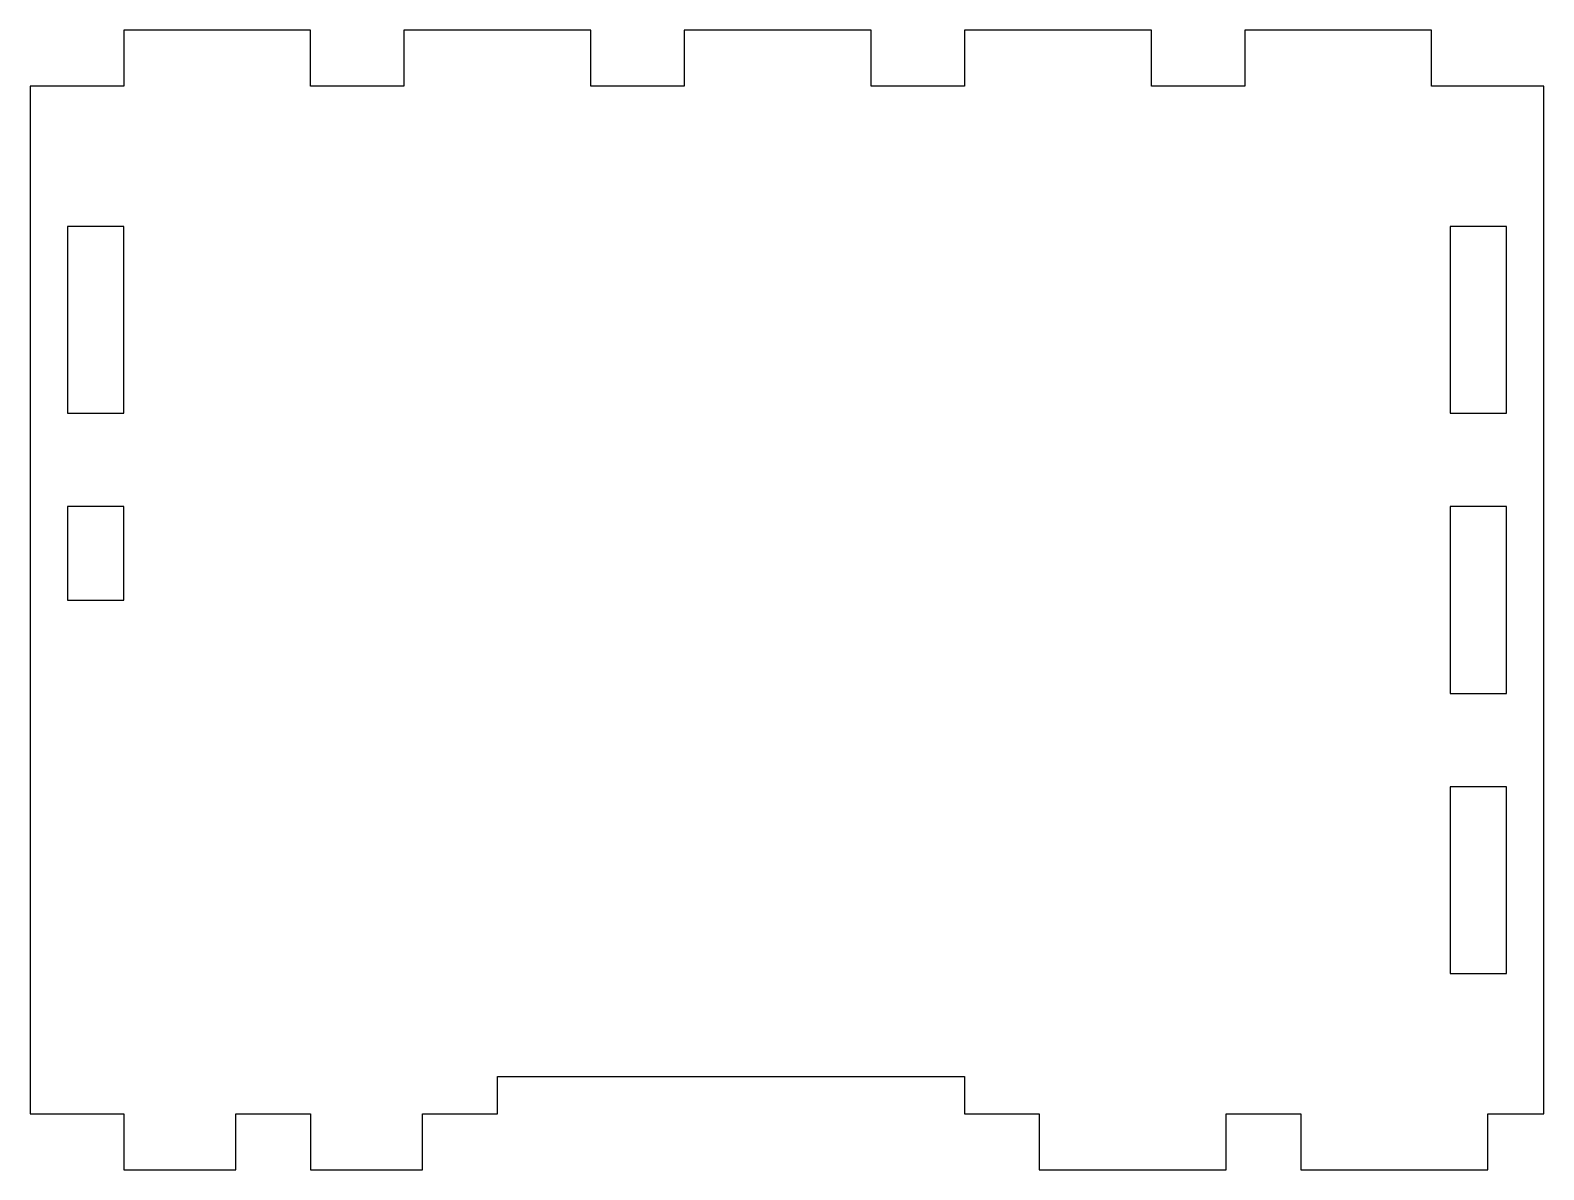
# Model space of a CAD drawing. Header units: millimetres. Extents: x -40.5 to 40.5, y -30.5 to 30.5.
import ezdxf

# ---------------------------------------------------------------- set-up
doc = ezdxf.new("R2010")
doc.units = ezdxf.units.MM

msp = doc.modelspace()

# ---------------------------------------------------------------- linework, layer by layer
at = {"color": 7, "linetype": 'Continuous', "lineweight": 25}
for p, q in [((-25.5, 30.5), (-35.5, 30.5)), ((-35.5, 30.5), (-35.5, 27.5)), ((-25.5, 27.5), (-25.5, 30.5)), ((-10.5, 30.5), (-20.5, 30.5)), ((-20.5, 30.5), (-20.5, 27.5)), ((-10.5, 27.5), (-10.5, 30.5)), ((4.5, 30.5), (-5.5, 30.5)), ((-5.5, 30.5), (-5.5, 27.5)), ((4.5, 27.5), (4.5, 30.5)), ((19.5, 30.5), (9.5, 30.5)), ((9.5, 30.5), (9.5, 27.5)), ((19.5, 27.5), (19.5, 30.5)), ((34.5, 30.5), (24.5, 30.5)), ((24.5, 30.5), (24.5, 27.5)), ((34.5, 27.5), (34.5, 30.5)), ((-35.5, 27.5), (-40.5, 27.5)), ((-40.5, 27.5), (-40.5, -27.5)), ((-20.5, 27.5), (-25.5, 27.5)), ((-5.5, 27.5), (-10.5, 27.5)), ((9.5, 27.5), (4.5, 27.5)), ((24.5, 27.5), (19.5, 27.5)), ((40.5, 27.5), (34.5, 27.5)), ((40.5, -27.5), (40.5, 27.5)), ((-35.5, 20), (-38.5, 20)), ((-38.5, 20), (-38.5, 10)), ((-35.5, 10), (-35.5, 20)), ((35.5, 20), (35.5, 10)), ((38.5, 20), (35.5, 20)), ((38.5, 10), (38.5, 20)), ((-38.5, 10), (-35.5, 10)), ((35.5, 10), (38.5, 10)), ((-35.5, 5), (-38.5, 5)), ((-38.5, 5), (-38.5, 0)), ((-35.5, 0), (-35.5, 5)), ((35.5, 5), (35.5, -5)), ((38.5, 5), (35.5, 5)), ((38.5, -5), (38.5, 5)), ((-38.5, 0), (-35.5, 0)), ((35.5, -5), (38.5, -5)), ((35.5, -10), (35.5, -20)), ((38.5, -10), (35.5, -10)), ((38.5, -20), (38.5, -10)), ((35.5, -20), (38.5, -20)), ((-15.5, -27.5), (-15.5, -25.5)), ((-15.5, -25.5), (9.5, -25.5)), ((9.5, -25.5), (9.5, -27.5)), ((-40.5, -27.5), (-35.5, -27.5)), ((-35.5, -27.5), (-35.5, -30.5)), ((-29.5, -30.5), (-29.5, -27.5)), ((-29.5, -27.5), (-25.5, -27.5)), ((-25.5, -27.5), (-25.5, -30.5)), ((-19.5, -30.5), (-19.5, -27.5)), ((-19.5, -27.5), (-15.5, -27.5)), ((9.5, -27.5), (13.5, -27.5)), ((13.5, -27.5), (13.5, -30.5)), ((23.5, -30.5), (23.5, -27.5)), ((23.5, -27.5), (27.5, -27.5)), ((27.5, -27.5), (27.5, -30.5)), ((37.5, -30.5), (37.5, -27.5)), ((37.5, -27.5), (40.5, -27.5)), ((-35.5, -30.5), (-29.5, -30.5)), ((-25.5, -30.5), (-19.5, -30.5)), ((13.5, -30.5), (23.5, -30.5)), ((27.5, -30.5), (37.5, -30.5))]:
    msp.add_line(p, q, dxfattribs=at)

doc.saveas('drawing.dxf')
